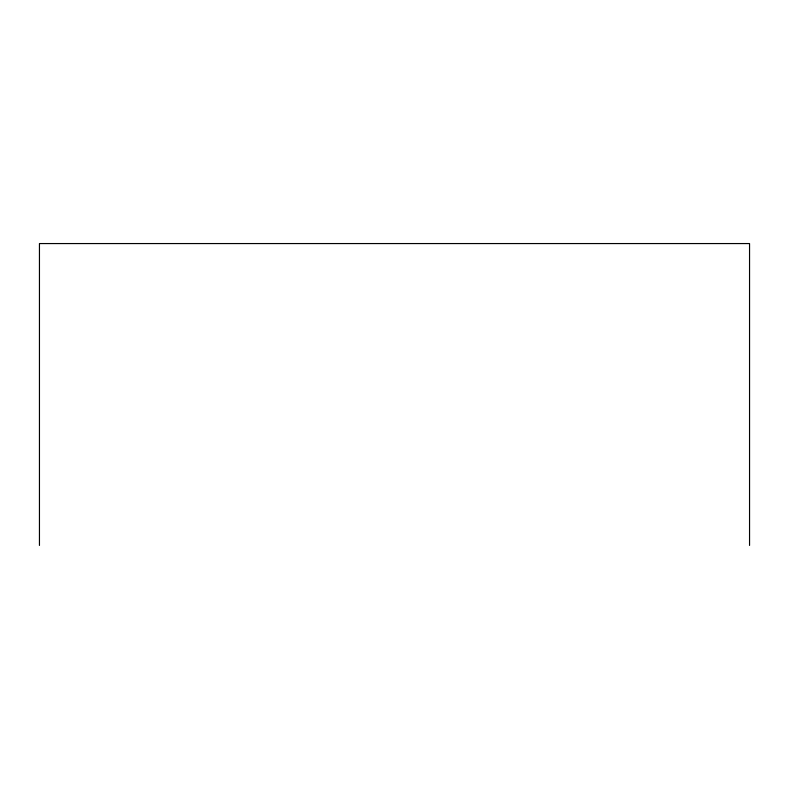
<?xml version="1.0" encoding="UTF-8"?>
<svg xmlns="http://www.w3.org/2000/svg" width="789" height="789" viewBox="0 0 789 789"><rect width="100%" height="100%" fill="white"/><g stroke="black" fill="none" stroke-linecap="round" stroke-linejoin="round"><path stroke-width="1.18" d="M749.55 545.436L749.55 243.564L39.45 243.564L39.45 545.436"/></g></svg>
